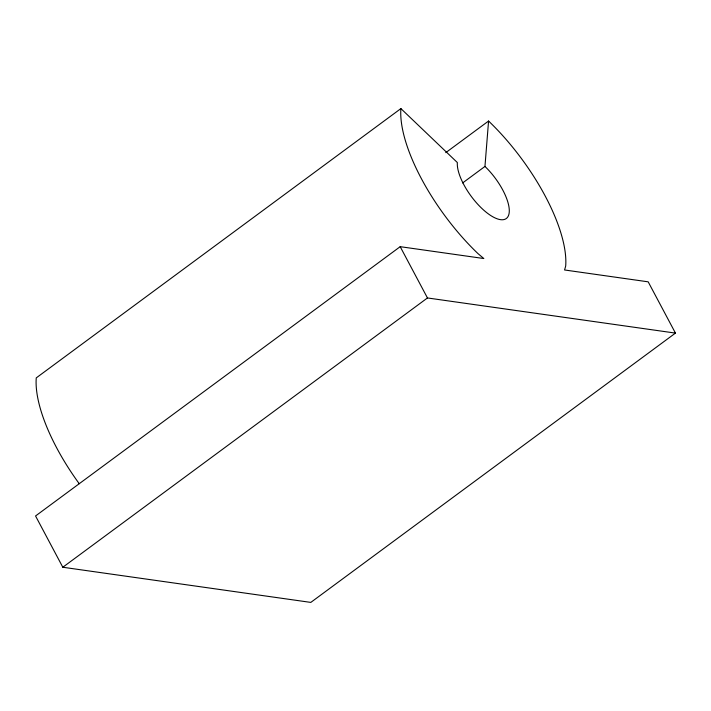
<?xml version="1.0" encoding="UTF-8"?>
<svg xmlns="http://www.w3.org/2000/svg" width="711" height="711" viewBox="0 0 711 711"><rect width="100%" height="100%" fill="white"/><g stroke="black" fill="none" stroke-linecap="round" stroke-linejoin="round"><path stroke-width="1.07" d="M79.241 483.72A122.994 47.797 53.6 0 1 36.252 377.897L400.897 108.596L457.342 162.535A38.741 15.055 53.6 0 0 481.631 208.216A38.741 15.055 53.6 0 0 509.245 212.127A38.741 15.055 53.6 0 0 484.955 166.445L488.573 121.03L445.779 152.634M462.665 182.914L484.955 166.445M400.897 108.596A122.994 47.797 53.6 0 0 478.014 253.64L483.818 258.528L400.195 246.673L35.55 515.973L62.817 567.245L310.805 602.404L675.45 333.103L648.183 281.832L564.561 269.976L565.689 266.065A122.994 47.797 53.6 0 0 488.573 121.03M62.817 567.245L427.462 297.953L675.45 333.103M400.195 246.673L427.462 297.953"/></g></svg>
